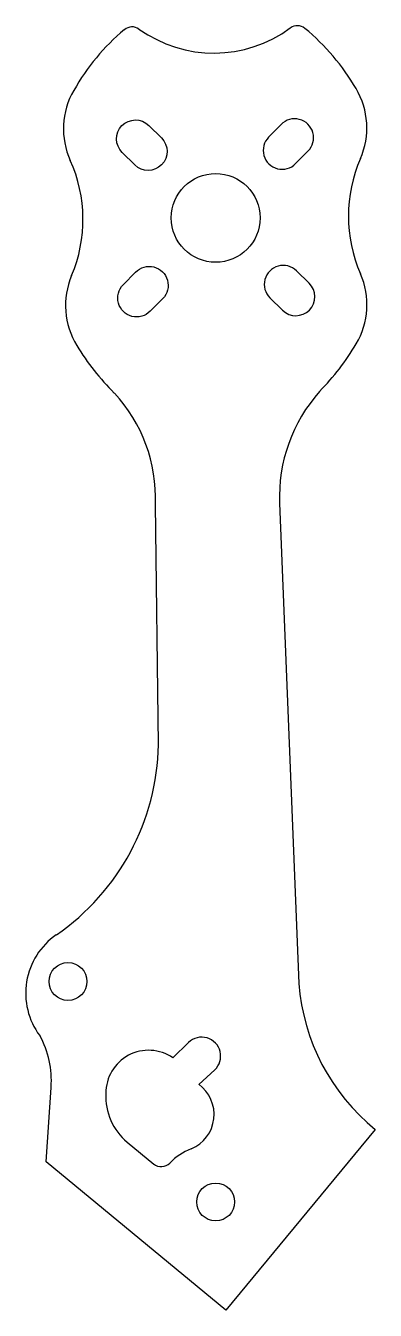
# Model space of a CAD drawing. Header units: millimetres. Extents: x 2 to 32, y 8 to 116.
import ezdxf

# ---------------------------------------------------------------- set-up
doc = ezdxf.new("R2010")
doc.units = ezdxf.units.MM
doc.header["$MEASUREMENT"] = 0

msp = doc.modelspace()

# ---------------------------------------------------------------- linework, layer by layer
for p, q in [((13.52, 55.5), (13.27, 75.83)), ((23.74, 75.89), (25.37, 35.32)), ((16.06, 30.35), (14.73, 29.06)), ((16.92, 26.81), (18.27, 28.03)), ((4.03, 20.26), (4.46, 26.56)), ((31.82, 22.99), (19.22, 7.73)), ((10.89, 21.93), (13.12, 20.08)), ((19.22, 7.73), (4.03, 20.26))]:
    msp.add_line(p, q)
at = {"extrusion": (-1e-16, 1e-16, -1)}
for points in [[(-11.52, 104.47), (-10.46, 105.53, 1), (-12.7, 107.81), (-13.77, 106.75, 1)], [(-22.82, 106.82, -1), (-25.1, 104.58), (-26.15, 105.65, -1), (-23.87, 107.89)], [(-13.88, 93.18), (-12.82, 92.11, 1), (-10.54, 94.35), (-11.59, 95.42, 1)], [(-25.17, 95.53, -1), (-22.93, 93.25), (-23.99, 92.2, -1), (-26.24, 94.48)]]:
    msp.add_lwpolyline(points, format="xyb", close=True, dxfattribs=at)
for centre, radius in [((18.35, 100), 3.75), ((5.88, 35.5), 1.6), ((18.35, 16.88), 1.6)]:
    msp.add_circle(centre, radius)
for centre, radius, start, end in [((11.29, 115.13), 1, 54.425, 130.0089), ((25.24, 115.23), 1, 50.3438, 126.3824), ((22.74, 101.49), 18.81, 130.0089, 150.4448), ((18.2, 124.79), 10.87, 234.425, 306.3824), ((13.62, 101.21), 19.21, 30.3522, 50.3438), ((12, 107.52), 6.5, 149.9956, 204.2562), ((24.61, 107.6), 6.5, 336.4552, 30.7157), ((-5.01, 99.86), 12.16, 337.095, 24.2562), ((41.71, 100.15), 12.16, 156.4552, 203.6163), ((12.18, 92.59), 6.5, 157.095, 211.3556), ((24.62, 92.67), 6.5, 329.3558, 23.6163), ((24.67, 100.21), 21.13, 211.3556, 225.239), ((12.03, 100.13), 21.13, 315.5989, 329.3558), ((0.12, 76.29), 13.16, 357.9791, 42.6433), ((37.15, 76.42), 13.42, 138.3345, 182.2542), ((-6.47, 55.89), 20, 304.6618, 358.8865), ((8.31, 34.51), 6, 124.6618, 216.6518), ((42.89, 36.64), 17.57, 184.2998, 230.9426), ((-3.52, 27.1), 8, 356.1519, 28.5902), ((17.17, 29.2), 1.6, 313.4032, 133.7071), ((12.69, 26.08), 3.61, 55.4845, 180.4824), ((14.07, 25.78), 5, 176.8934, 230.4718), ((15.08, 24.27), 3.14, 292.607, 54.1842), ((18.08, 16.7), 5, 111.0277, 136.1678), ((13.75, 20.86), 1, 230.4718, 316.1678)]:
    msp.add_arc(centre, radius, start, end)

doc.saveas('drawing.dxf')
